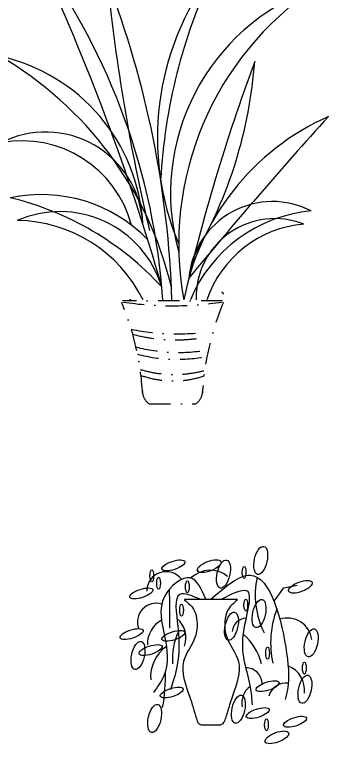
# Model space of a CAD drawing. Extents: x -42728 to 99010, y -18674 to 47645.
# Drawn here: x 45889 to 46619, y 5714 to 7416 of the extents above; entities that cross this region are included whole.
import ezdxf

# ---------------------------------------------------------------- set-up
doc = ezdxf.new("R2010")
doc.units = 0
doc.header["$LTSCALE"] = 100
doc.header["$MEASUREMENT"] = 0
doc.linetypes.add('DASHDOT', pattern=[1, 0.5, -0.25, 0, -0.25])
for name, color, linetype in [('3', 4, 'CONTINUOUS'), ('AXIS', 1, 'DASHDOT'), ('FUR', 3, 'CONTINUOUS'), ('PUB_TEXT', 7, 'CONTINUOUS')]:
    doc.layers.add(name, color=color, linetype=linetype)

# ---------------------------------------------------------------- blocks, each defined once
blk = doc.blocks.new('A$C6B3A749E')
at = {"layer": '3'}
for p, q in [((179.36, 166.07), (190.9, 181.79)), ((190.9, 181.79), (206.34, 184.87)), ((75.94, 168.59), (135.77, 168.59)), ((94.54, 22.17), (117.17, 22.17))]:
    blk.add_line(p, q, dxfattribs=at)
for centre, radius, start, end in [((53.76, 177.86), 22.66, 37.47347, 179.82462), ((104.89, 170.55), 31.76, 50.04758, 134.50668), ((254.76, 173.08), 97.39, 167.54021, 206.68711), ((-1667.89, 140.13), 1726.02, 359.82077, 1.33092), ((41.93, 142.04), 21.66, 71.98174, 201.90858), ((75.98, 167.79), 0.799, 93.21573, 205.55985), ((135.73, 167.79), 0.799, 334.44015, 86.78427), ((289.52, 117.16), 114.15, 159.51854, 191.77839), ((47.06, 123.54), 29.65, 341.04515, 49.51115), ((147.17, 129.68), 16.53, 91.91645, 175.85337), ((195.08, 118.06), 28.47, 7.18686, 108.32097), ((64.11, 116.12), 32.24, 119.31336, 181.18821), ((138.08, 98.87), 77.09, 155.42731, 184.30365), ((101.48, 78.12), 64.92, 13.33232, 49.98098), ((78.44, 78.1), 42.86, 124.74861, 184.7148), ((146.42, 69.58), 19.01, 358.78125, 90.36116), ((184.19, 62.23), 30.79, 354.24975, 68.01837), ((-170.91, 81.27), 223.97, 349.94809, 0.86481), ((193.44, 49.65), 21.06, 83.15274, 164.46011), ((165.65, 47.58), 23.84, 126.64324, 191.19438), ((101.74, 31.47), 12.91, 188.99708, 218.22836), ((109.97, 31.47), 12.91, 321.77164, 351.00292), ((97.46, 32.7), 10.92, 237.54936, 254.48973), ((114.25, 32.7), 10.92, 285.51027, 302.45064)]:
    blk.add_arc(centre, radius, start, end, dxfattribs=at)
for centre, major_axis, ratio in [((163.85, 213.74), (-3.67, -16.35), 0.439867), ((62.23, 207.91), (13.38, 4.37), 0.345735), ((103.86, 207), (-13.63, -5.21), 0.390286), ((120.43, 197.72), (-3.67, -16.35), 0.439867), ((144.48, 199.72), (0, 7.01), 0.305019), ((36.93, 195.72), (0, 7.01), 0.305019), ((44.94, 187.04), (0, 7.01), 0.305019), ((78.35, 183.04), (0, 7.01), 0.305019), ((210.08, 182.97), (-13.63, -5.21), 0.390286), ((24.82, 175.2), (13.38, 4.37), 0.345735), ((71.67, 155.67), (0, 7.01), 0.305019), ((146.48, 161.68), (0, 7.01), 0.305019), ((161.85, 151.67), (-3.67, -16.35), 0.439867), ((129.78, 136.98), (-3.67, -16.35), 0.439867), ((13.46, 127.82), (13.38, 4.37), 0.345735), ((62.23, 125.81), (13.38, 4.37), 0.345735), ((222.64, 117.63), (-3.67, -16.35), 0.439867), ((20.9, 102.95), (-3.67, -16.35), 0.439867), ((35.51, 109.13), (13.38, 4.37), 0.345735), ((171.87, 105.61), (0, 7.01), 0.305019), ((214.62, 88.26), (0, 7.01), 0.305019), ((215.29, 63.57), (-3.67, -16.35), 0.439867), ((171.78, 67.08), (13.38, 4.37), 0.345735), ((60.22, 59.74), (13.38, 4.37), 0.345735), ((137.8, 40.21), (-3.67, -16.35), 0.439867), ((40.27, 29.53), (-3.67, -16.35), 0.439867), ((160.43, 35.71), (13.38, 4.37), 0.345735), ((170.53, 22.19), (0, 7.01), 0.305019), ((203.85, 25.7), (13.38, 4.37), 0.345735), ((182.69, 7.44), (-13.63, -5.21), 0.390286)]:
    blk.add_ellipse(centre, major_axis=major_axis, ratio=ratio, dxfattribs=at)
for points in [[(99.81, 168.59), (82.05, 193.35), (51.94, 171.76), (51.94, 125.48), (51.17, 79.2), (38.82, 59.92)], [(105.86, 168.59), (151.53, 196.44), (193.99, 105.43), (193.99, 57.61), (192.44, 51.44)], [(118.33, 168.59), (146.9, 178.7), (143.04, 126.25), (151.53, 66.09), (153.85, 45.27)], [(92.86, 168.59), (69.7, 174.07), (67.38, 137.05), (61.98, 73.03), (58.89, 63.01)]]:
    blk.add_spline(points, degree=3, dxfattribs=at)
for points in [[(75.26, 167.44), (79.73, 163.8), (87.29, 157.2), (90.46, 140.92), (88.61, 119.62), (66.31, 94.24), (79.98, 59.52), (86.5, 37.95), (88.99, 29.45)], [(136.45, 167.44), (131.98, 163.8), (124.43, 157.2), (121.25, 140.92), (123.1, 119.62), (145.4, 94.24), (131.74, 59.52), (125.21, 37.95), (122.72, 29.45)]]:
    blk.add_open_spline(points, degree=3, knots=[5.454245, 5.454245, 5.454245, 5.454245, 57.538577, 97.096862, 155.01439, 254.230072, 382.436955, 467.012427, 467.012427, 467.012427, 467.012427], dxfattribs=at)
blk = doc.blocks.new('A$C47E97193')
at = {"layer": 'AXIS'}
for points in [[(518.7, 240), (285.9, 240)], [(347.9, 0), (456.7, 0)]]:
    blk.add_lwpolyline(points, dxfattribs=at)
for centre, radius, start, end in [((518, 256.1), 2.91, 342.3613, 104.422), ((304.4, 239.7), 2.43, 75.578, 197.6387), ((-308.6, -11.1), 642.1, 3.1604, 22.6658), ((402.3, 999), 770.6, 261.3672, 278.6328), ((1113.2, -11.1), 642.1, 157.3342, 176.8396), ((413.8, 710.5), 547.6, 258.6785, 278.7429), ((409.7, 541.2), 392.3, 255.2288, 282.3759), ((416, 508.2), 388.6, 255.2735, 280.3746), ((413.1, 469.4), 365.8, 255.3959, 280.9725), ((406.4, 343.4), 275.1, 253.2053, 284.9202), ((404.2, 281.9), 228.6, 250.7516, 288.2228), ((368.8, 30.3), 36.8, 177.5627, 235.4082), ((435.8, 30.3), 36.8, 304.5918, 2.4373)]:
    blk.add_arc(centre, radius, start, end, dxfattribs=at)
at = {"layer": 'FUR'}
for centre, radius, start, end in [((-4713.3, -1186.8), 5295.7, 15.9978, 24.9333), ((-1162.3, 138.5), 1545.4, 3.8425, 35.9474), ((1010, 619.8), 642.9, 143.0882, 202.6778), ((1713.6, 443.3), 1341.4, 155.2, 176.634), ((-1866.1, 171.3), 2268, 1.7859, 21.0117), ((4577.1, 1415.4), 4347.5, 185.6875, 193.4579), ((906.1, 490.8), 508.3, 109.7019, 195.8039), ((1136.8, 371.9), 720, 123.9452, 190.3954), ((-425, 77.3), 847.2, 13.2682, 59.8923), ((-92.1, 394.2), 426.2, 3.1647, 77.5238), ((4579.6, -689.6), 4254.2, 159.5321, 167.3505), ((-449.9, 874.5), 1046.6, 329.6398, 355.8106), ((1002.8, 136.2), 583.8, 113.9929, 169.5597), ((9159.1, -6900.2), 11303, 137.95456, 140.47703), ((106.7, 406.4), 227.1, 2.8483, 117.1474), ((51.2, 348.2), 264.7, 14.8576, 100.4748), ((96.5, 142.3), 345.3, 44.109, 102.041), ((-141.5, -206.2), 706, 42.7137, 76.4017), ((635.4, 275.6), 195.8, 62.5949, 174.9445), ((140, 199.6), 248.3, 17.1178, 113.6485), ((755.8, 113.5), 337.3, 95.1386, 157.6024), ((37.4, 97.5), 329.6, 26.0073, 89.482), ((640.6, 248.1), 183.4, 68.2687, 181.8966), ((729.6, 158.2), 261.1, 94.6544, 161.2804)]:
    blk.add_arc(centre, radius, start, end, dxfattribs=at)

msp = doc.modelspace()

# ---------------------------------------------------------------- block references
at = {"layer": 'PUB_TEXT', "color": 3}
msp.add_blockref('A$C47E97193', (45853.9958, 6508.43209), dxfattribs=at)
at = {"layer": 'PUB_TEXT', "color": 3, "xscale": 2, "yscale": 2, "zscale": 2}
msp.add_blockref('A$C6B3A749E', (46134.11277, 5715.87947), dxfattribs=at)

doc.saveas('drawing.dxf')
